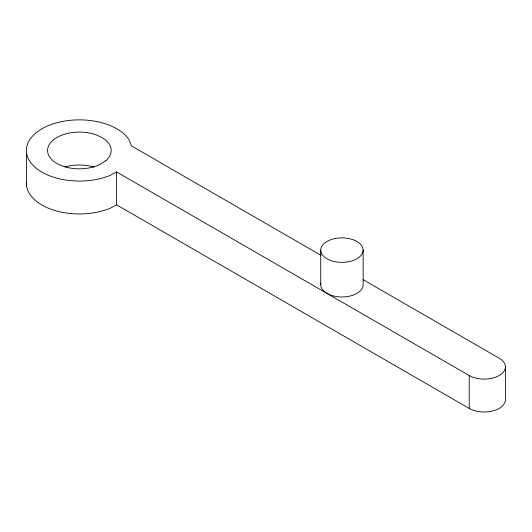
<?xml version="1.0" encoding="UTF-8"?>
<svg xmlns="http://www.w3.org/2000/svg" width="532" height="532" viewBox="0 0 532 532"><rect width="100%" height="100%" fill="white"/><g stroke="black" fill="none" stroke-linecap="round" stroke-linejoin="round"><path stroke-width="0.8" d="M363.19 279.699L499.189 358.216A21.207 12.243 0 0 1 499.189 375.526A21.207 12.243 0 0 1 469.204 375.526L116.568 171.936L110.044 175.427A53.007 30.603 0 0 1 33.629 165.924A53.007 30.603 0 0 1 56.685 122.806A53.007 30.603 0 0 1 129.083 139.823L131.49 145.928L320.736 255.187M505.4 366.874L505.4 399.765A21.207 12.243 0 0 1 492.313 411.076A21.207 12.243 0 0 1 469.204 408.423L116.568 204.827L110.044 208.325A53.007 30.603 0 0 1 54.164 210.28A53.007 30.603 0 0 1 26.407 182.21M469.204 375.526L469.204 408.423M363.13 250.107A21.207 12.243 0 0 1 331.323 260.707A21.207 12.243 0 0 1 331.323 239.506A21.207 12.243 0 0 1 363.13 250.107L363.13 284.733A21.207 12.243 0 0 1 340.54 296.949A21.207 12.243 0 0 1 320.902 283.13M320.723 250.107L320.723 284.733M116.568 171.936L116.568 204.827M26.6 153.316L26.6 186.207M65.183 166.928A31.807 18.361 0 0 1 94.071 167.075M105.901 160.597L100.455 164.215A31.807 18.361 0 0 1 57.489 163.783A31.807 18.361 0 0 1 54.49 139.032A31.807 18.361 0 0 1 96.93 135.155L103.201 138.293A31.807 18.361 0 0 1 105.901 160.597"/></g></svg>
